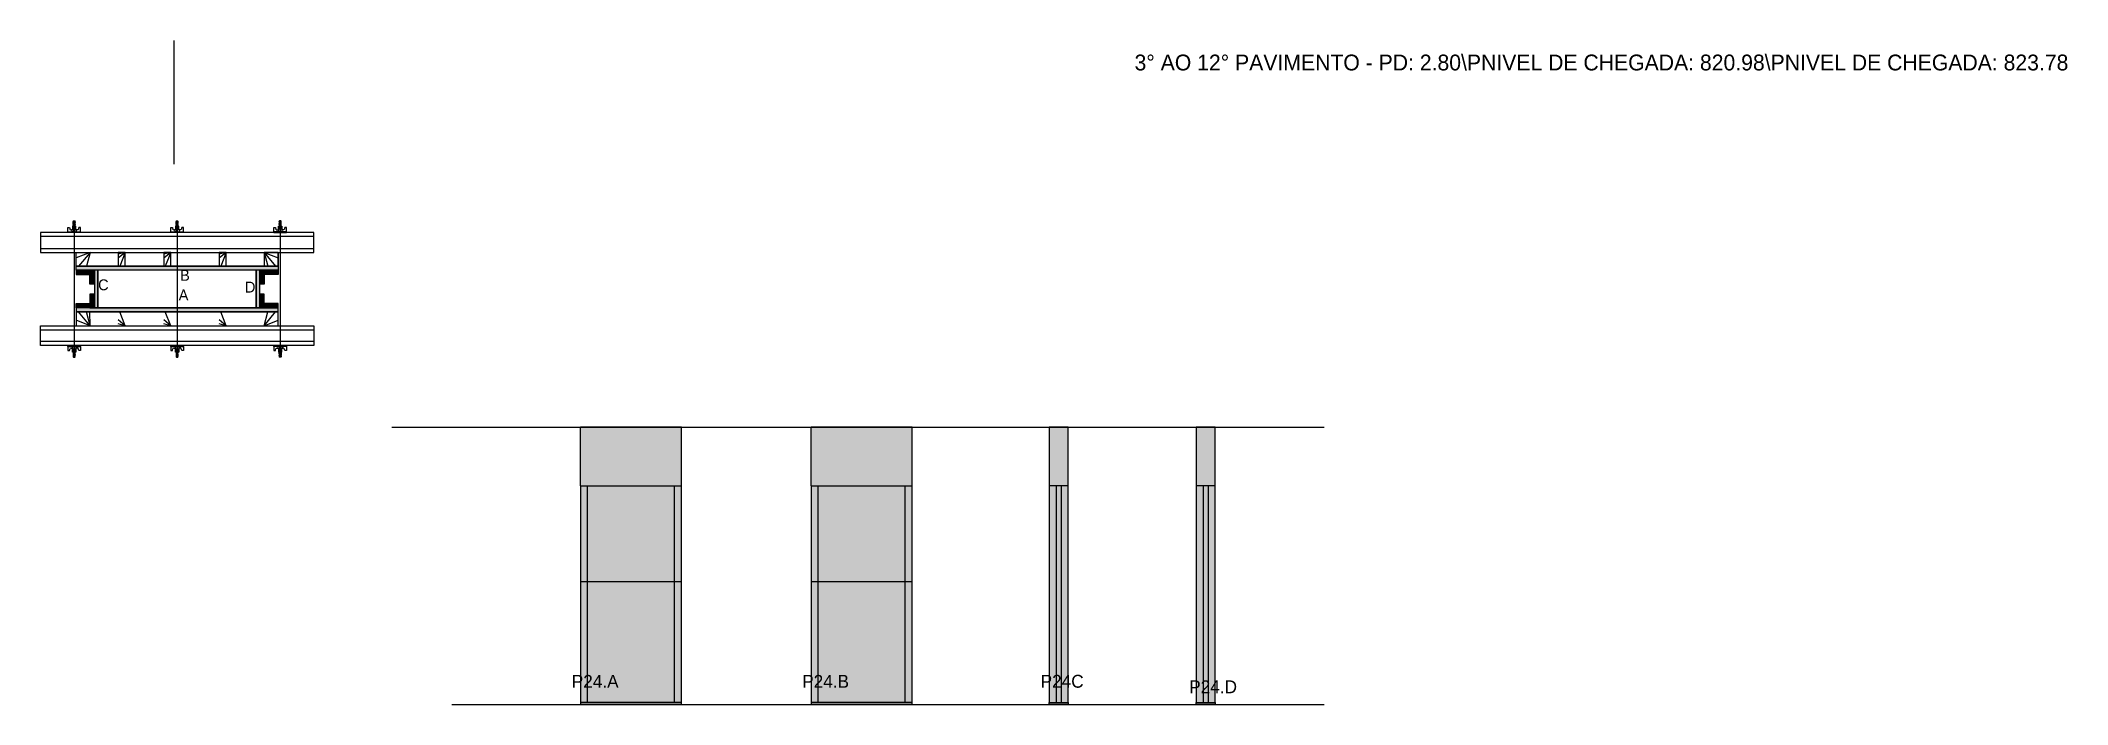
# Model space of a CAD drawing. Header units: metres. Extents: x 2650 to 4698, y 5226 to 5897.
import ezdxf

# ---------------------------------------------------------------- set-up
doc = ezdxf.new("R2010")
doc.units = ezdxf.units.M
for name, color, linetype in [('CHAPA', 7, 'Continuous'), ('COTA', 7, 'Continuous'), ('Hachura', 7, 'Continuous'), ('Madeira', 7, 'Continuous'), ('NOMENCLATURA', 7, 'Continuous'), ('Nível', 7, 'Continuous'), ('Painéis', 7, 'Continuous'), ('Perfil Metálico', 7, 'Continuous'), ('SARR_2.2x7', 7, 'Continuous'), ('SARRAFO', 7, 'Continuous'), ('Texto Seção', 7, 'Continuous'), ('TEXTO_GERAL', 7, 'Continuous')]:
    doc.layers.add(name, color=color, linetype=linetype)

msp = doc.modelspace()

# ---------------------------------------------------------------- hatches: boundary and pattern name
at = {"layer": 'COTA'}
h = msp.add_hatch(color=7, dxfattribs=at)
h.dxf.hatch_style = 1
h.paths.add_polyline_path([(3196, 5447.1), (3298, 5447.1), (3298, 5447.1), (3298, 5506.1), (3298, 5506.1), (3196, 5506.1), (3196, 5506.1), (3196, 5447.1)])
h = msp.add_hatch(color=7, dxfattribs=at)
h.dxf.hatch_style = 1
h.paths.add_polyline_path([(3428.9, 5447.1), (3530.9, 5447.1), (3530.9, 5447.1), (3530.9, 5506.1), (3530.9, 5506.1), (3428.9, 5506.1), (3428.9, 5506.1), (3428.9, 5447.1)])
h = msp.add_hatch(color=7, dxfattribs=at)
h.dxf.hatch_style = 1
h.paths.add_polyline_path([(3669.5, 5447.1), (3688.5, 5447.1), (3688.5, 5447.1), (3688.5, 5506.1), (3688.5, 5506.1), (3669.5, 5506.1), (3669.5, 5506.1), (3669.5, 5447.1)])
h = msp.add_hatch(color=7, dxfattribs=at)
h.dxf.hatch_style = 1
h.paths.add_polyline_path([(3818, 5447.1), (3837, 5447.1), (3837, 5447.1), (3837, 5506.1), (3837, 5506.1), (3818, 5506.1), (3818, 5506.1), (3818, 5447.1)])
at = {"layer": 'Hachura'}
h = msp.add_hatch(color=7, dxfattribs=at)
h.dxf.hatch_style = 1
h.paths.add_polyline_path([(2686.4, 5664.7), (2686.4, 5668.7), (2686.4, 5668.7), (2890.4, 5668.7), (2890.4, 5668.7), (2890.4, 5664.7), (2890.4, 5664.7), (2686.4, 5664.7)])
h = msp.add_hatch(color=7, dxfattribs=at)
h.dxf.hatch_style = 1
h.paths.add_polyline_path([(2686.4, 5664.7), (2686.4, 5668.7), (2686.4, 5668.7), (2890.4, 5668.7), (2890.4, 5668.7), (2890.4, 5664.7), (2890.4, 5664.7), (2686.4, 5664.7)])
h = msp.add_hatch(color=7, dxfattribs=at)
h.dxf.hatch_style = 1
h.paths.add_polyline_path([(2700.4, 5664.7), (2700.4, 5660.3), (2700.4, 5660.3), (2686.4, 5660.3), (2686.4, 5660.3), (2686.4, 5664.7), (2686.4, 5664.7), (2700.4, 5664.7)])
h = msp.add_hatch(color=7, dxfattribs=at)
h.dxf.hatch_style = 1
h.paths.add_polyline_path([(2704.8, 5664.7), (2700.4, 5664.7), (2700.4, 5664.7), (2700.4, 5650.7), (2700.4, 5650.7), (2704.8, 5650.7), (2704.8, 5650.7), (2704.8, 5664.7)])
h = msp.add_hatch(color=7, dxfattribs=at)
h.dxf.hatch_style = 1
h.paths.add_polyline_path([(2708.4, 5664.7), (2704.8, 5664.7), (2704.8, 5664.7), (2704.8, 5626.7), (2704.8, 5626.7), (2708.4, 5626.7), (2708.4, 5626.7), (2708.4, 5664.7)])
h = msp.add_hatch(color=7, dxfattribs=at)
h.dxf.hatch_style = 1
h.paths.add_polyline_path([(2708.4, 5664.7), (2704.8, 5664.7), (2704.8, 5664.7), (2704.8, 5626.7), (2704.8, 5626.7), (2708.4, 5626.7), (2708.4, 5626.7), (2708.4, 5664.7)])
h = msp.add_hatch(color=7, dxfattribs=at)
h.dxf.hatch_style = 1
h.paths.add_polyline_path([(2872, 5664.7), (2868.4, 5664.7), (2868.4, 5664.7), (2868.4, 5626.7), (2868.4, 5626.7), (2872, 5626.7), (2872, 5626.7), (2872, 5664.7)])
h = msp.add_hatch(color=7, dxfattribs=at)
h.dxf.hatch_style = 1
h.paths.add_polyline_path([(2872, 5664.7), (2868.4, 5664.7), (2868.4, 5664.7), (2868.4, 5626.7), (2868.4, 5626.7), (2872, 5626.7), (2872, 5626.7), (2872, 5664.7)])
h = msp.add_hatch(color=7, dxfattribs=at)
h.dxf.hatch_style = 1
h.paths.add_polyline_path([(2876.4, 5664.7), (2872, 5664.7), (2872, 5664.7), (2872, 5650.7), (2872, 5650.7), (2876.4, 5650.7), (2876.4, 5650.7), (2876.4, 5664.7)])
h = msp.add_hatch(color=7, dxfattribs=at)
h.dxf.hatch_style = 1
h.paths.add_polyline_path([(2876.4, 5664.7), (2876.4, 5660.3), (2876.4, 5660.3), (2890.4, 5660.3), (2890.4, 5660.3), (2890.4, 5664.7), (2890.4, 5664.7), (2876.4, 5664.7)])
h = msp.add_hatch(color=7, dxfattribs=at)
h.dxf.hatch_style = 1
h.paths.add_polyline_path([(2704.8, 5626.7), (2700.4, 5626.7), (2700.4, 5626.7), (2700.4, 5640.7), (2700.4, 5640.7), (2704.8, 5640.7), (2704.8, 5640.7), (2704.8, 5626.7)])
h = msp.add_hatch(color=7, dxfattribs=at)
h.dxf.hatch_style = 1
h.paths.add_polyline_path([(2876.4, 5626.7), (2872, 5626.7), (2872, 5626.7), (2872, 5640.7), (2872, 5640.7), (2876.4, 5640.7), (2876.4, 5640.7), (2876.4, 5626.7)])
h = msp.add_hatch(color=7, dxfattribs=at)
h.dxf.hatch_style = 1
h.paths.add_polyline_path([(2700.4, 5626.7), (2700.4, 5631.1), (2700.4, 5631.1), (2686.4, 5631.1), (2686.4, 5631.1), (2686.4, 5626.7), (2686.4, 5626.7), (2700.4, 5626.7)])
h = msp.add_hatch(color=7, dxfattribs=at)
h.dxf.hatch_style = 1
h.paths.add_polyline_path([(2686.4, 5626.7), (2686.4, 5622.7), (2686.4, 5622.7), (2890.4, 5622.7), (2890.4, 5622.7), (2890.4, 5626.7), (2890.4, 5626.7), (2686.4, 5626.7)])
h = msp.add_hatch(color=7, dxfattribs=at)
h.dxf.hatch_style = 1
h.paths.add_polyline_path([(2686.4, 5626.7), (2686.4, 5622.7), (2686.4, 5622.7), (2890.4, 5622.7), (2890.4, 5622.7), (2890.4, 5626.7), (2890.4, 5626.7), (2686.4, 5626.7)])
h = msp.add_hatch(color=7, dxfattribs=at)
h.dxf.hatch_style = 1
h.paths.add_polyline_path([(2876.4, 5626.7), (2876.4, 5631.1), (2876.4, 5631.1), (2890.4, 5631.1), (2890.4, 5631.1), (2890.4, 5626.7), (2890.4, 5626.7), (2876.4, 5626.7)])
h = msp.add_hatch(color=7, dxfattribs=at)
h.dxf.hatch_style = 1
h.paths.add_polyline_path([(3298, 5447.1), (3196, 5447.1), (3196, 5447.1), (3196, 5226.1), (3196, 5226.1), (3298, 5226.1), (3298, 5226.1), (3298, 5447.1)])
h = msp.add_hatch(color=7, dxfattribs=at)
h.dxf.hatch_style = 1
h.paths.add_polyline_path([(3530.9, 5447.1), (3428.9, 5447.1), (3428.9, 5447.1), (3428.9, 5226.1), (3428.9, 5226.1), (3530.9, 5226.1), (3530.9, 5226.1), (3530.9, 5447.1)])
h = msp.add_hatch(color=7, dxfattribs=at)
h.dxf.hatch_style = 1
h.paths.add_polyline_path([(3688.5, 5447.1), (3669.5, 5447.1), (3669.5, 5447.1), (3669.5, 5226.1), (3669.5, 5226.1), (3688.5, 5226.1), (3688.5, 5226.1), (3688.5, 5447.1)])
h = msp.add_hatch(color=7, dxfattribs=at)
h.dxf.hatch_style = 1
h.paths.add_polyline_path([(3837, 5447.1), (3818, 5447.1), (3818, 5447.1), (3818, 5226.1), (3818, 5226.1), (3837, 5226.1), (3837, 5226.1), (3837, 5447.1)])

# ---------------------------------------------------------------- linework, layer by layer
at = {"layer": 'CHAPA', "color": 7, "lineweight": 25}
for points in [[(2686.4, 5664.7), (2686.4, 5668.7), (2890.4, 5668.7), (2890.4, 5664.7)], [(2686.4, 5664.7), (2686.4, 5668.7), (2890.4, 5668.7), (2890.4, 5664.7)], [(2708.4, 5664.7), (2704.8, 5664.7), (2704.8, 5626.7), (2708.4, 5626.7)], [(2708.4, 5664.7), (2704.8, 5664.7), (2704.8, 5626.7), (2708.4, 5626.7)], [(2872, 5664.7), (2868.4, 5664.7), (2868.4, 5626.7), (2872, 5626.7)], [(2872, 5664.7), (2868.4, 5664.7), (2868.4, 5626.7), (2872, 5626.7)], [(2686.4, 5626.7), (2686.4, 5622.7), (2890.4, 5622.7), (2890.4, 5626.7)], [(2686.4, 5626.7), (2686.4, 5622.7), (2890.4, 5622.7), (2890.4, 5626.7)]]:
    msp.add_lwpolyline(points, close=True, dxfattribs=at)
at = {"layer": 'COTA', "color": 7, "lineweight": 25}
for p, q in [((3298, 5506.1), (3196, 5506.1)), ((3196, 5447.1), (3196, 5506.1)), ((3298, 5447.1), (3298, 5506.1)), ((3530.9, 5506.1), (3428.9, 5506.1)), ((3428.9, 5447.1), (3428.9, 5506.1)), ((3530.9, 5447.1), (3530.9, 5506.1))]:
    msp.add_line(p, q, dxfattribs=at)
for points in [[(3688.5, 5447.1), (3688.5, 5506.1), (3669.5, 5506.1), (3669.5, 5447.1)], [(3837, 5447.1), (3837, 5506.1), (3818, 5506.1), (3818, 5447.1)]]:
    msp.add_lwpolyline(points, dxfattribs=at)
at = {"layer": 'Defpoints', "color": 7, "lineweight": 25}
msp.add_line((2785.4, 5771.8), (2785.4, 5896.8), dxfattribs=at)
at = {"layer": 'Hachura', "color": 7, "lineweight": 25}
for p, q in [((2683.3, 5713.8), (2685.5, 5712.7)), ((2685.4, 5712.5), (2683.3, 5713.6)), ((2683.4, 5714.2), (2683.7, 5714.5)), ((2683.4, 5713.9), (2683.4, 5714.2)), ((2683.4, 5714.2), (2683.4, 5714.2)), ((2685.3, 5714.2), (2683.4, 5714.2)), ((2683.4, 5713.9), (2685.3, 5712.9)), ((2683.4, 5713.9), (2685.3, 5712.9)), ((2683.4, 5712.7), (2683.4, 5713.4)), ((2685.3, 5712.4), (2683.4, 5713.4)), ((2683.7, 5714.5), (2685, 5714.5)), ((2685.3, 5713.6), (2684, 5714.2)), ((2685.4, 5713.7), (2684.3, 5714.2)), ((2684.4, 5713.5), (2684.4, 5581.7)), ((2684.8, 5714.2), (2685.5, 5713.9)), ((2685.3, 5714.2), (2685, 5714.5)), ((2685.1, 5714.2), (2685.3, 5714.1)), ((2685.3, 5714.1), (2685.3, 5714.2)), ((2685.3, 5713.6), (2685.3, 5712.9)), ((2787.3, 5713.8), (2789.5, 5712.7)), ((2789.4, 5712.5), (2787.3, 5713.6)), ((2787.4, 5714.2), (2787.7, 5714.5)), ((2787.4, 5713.9), (2787.4, 5714.2)), ((2787.4, 5714.2), (2787.4, 5714.2)), ((2789.3, 5714.2), (2787.4, 5714.2)), ((2787.4, 5713.9), (2789.3, 5712.9)), ((2787.4, 5713.9), (2789.3, 5712.9)), ((2787.4, 5712.7), (2787.4, 5713.4)), ((2789.3, 5712.4), (2787.4, 5713.4)), ((2787.7, 5714.5), (2789, 5714.5)), ((2789.3, 5713.6), (2788, 5714.2)), ((2789.4, 5713.7), (2788.3, 5714.2)), ((2788.4, 5713.5), (2788.4, 5581.7)), ((2788.8, 5714.2), (2789.5, 5713.9)), ((2789.3, 5714.2), (2789, 5714.5)), ((2789.1, 5714.2), (2789.3, 5714.1)), ((2789.3, 5714.1), (2789.3, 5714.2)), ((2789.3, 5713.6), (2789.3, 5712.9)), ((2892, 5714.2), (2891.4, 5713.9)), ((2891.4, 5713.7), (2892.6, 5714.2)), ((2893.5, 5713.8), (2891.4, 5712.7)), ((2891.4, 5712.5), (2893.6, 5713.6)), ((2891.5, 5714.2), (2891.9, 5714.5)), ((2891.8, 5714.2), (2891.5, 5714.1)), ((2891.5, 5714.1), (2891.5, 5714.2)), ((2891.5, 5713.6), (2892.8, 5714.2)), ((2891.5, 5714.2), (2893.5, 5714.2)), ((2893.5, 5713.9), (2891.5, 5712.9)), ((2893.5, 5713.9), (2891.5, 5712.9)), ((2891.5, 5713.6), (2891.5, 5712.9)), ((2891.5, 5712.4), (2893.5, 5713.4)), ((2893.1, 5714.5), (2891.9, 5714.5)), ((2892.4, 5713.5), (2892.4, 5581.7)), ((2893.5, 5714.2), (2893.1, 5714.5)), ((2893.5, 5713.9), (2893.5, 5714.2)), ((2893.5, 5714.2), (2893.5, 5714.2)), ((2893.5, 5712.7), (2893.5, 5713.4)), ((2678, 5702.7), (2678, 5707.9)), ((2678, 5707.9), (2679.7, 5707.9)), ((2678, 5703.6), (2690.9, 5703.6)), ((2678, 5703.6), (2683.1, 5703.6)), ((2690.9, 5702.7), (2678, 5702.7)), ((2678.1, 5703.7), (2678.1, 5702.7)), ((2678.3, 5703.7), (2678.3, 5702.7)), ((2678.7, 5703.7), (2678.7, 5702.7)), ((2679.1, 5703.7), (2679.1, 5702.7)), ((2679.7, 5707.9), (2680.2, 5705.7)), ((2680, 5703.7), (2680, 5702.7)), ((2680.6, 5705.4), (2682.5, 5705.4)), ((2681.4, 5703.7), (2681.4, 5702.7)), ((2689.9, 5702.7), (2682.1, 5702.7)), ((2682.5, 5706.2), (2686.4, 5706.2)), ((2682.5, 5703.6), (2682.5, 5706.2)), ((2684.4, 5703.6), (2682.5, 5703.6)), ((2686.1, 5709.4), (2682.8, 5709.4)), ((2686.1, 5709.4), (2682.8, 5709.4)), ((2682.8, 5709.4), (2682.8, 5706.2)), ((2683.1, 5703.6), (2683.8, 5703.6)), ((2683.3, 5712.6), (2685.5, 5711.6)), ((2685.4, 5711.3), (2683.3, 5712.4)), ((2683.3, 5711.5), (2685.5, 5710.4)), ((2685.4, 5710.2), (2683.3, 5711.2)), ((2684.6, 5709.4), (2683.3, 5710.1)), ((2683.4, 5712.7), (2685.3, 5711.8)), ((2683.4, 5711.6), (2683.4, 5712.2)), ((2685.3, 5711.3), (2683.4, 5712.2)), ((2683.4, 5712), (2683.4, 5712.2)), ((2683.4, 5711.6), (2685.3, 5710.6)), ((2683.4, 5710.4), (2683.4, 5711.1)), ((2685.3, 5710.1), (2683.4, 5711.1)), ((2683.4, 5710.4), (2685.3, 5709.4)), ((2684.3, 5709.4), (2683.4, 5709.9)), ((2683.4, 5709.4), (2683.4, 5709.9)), ((2683.5, 5703.3), (2683.5, 5703.5)), ((2683.5, 5702.9), (2683.5, 5703.3)), ((2683.8, 5709.4), (2683.8, 5706.2)), ((2684.1, 5703.6), (2684.1, 5705.6)), ((2684.4, 5703.6), (2684.4, 5702.7)), ((2684.6, 5705.6), (2684.6, 5703.6)), ((2685.3, 5711.8), (2685.3, 5712.4)), ((2685.3, 5711), (2685.3, 5711.3)), ((2685.3, 5711), (2685.3, 5710.6)), ((2685.3, 5710.1), (2685.3, 5709.4)), ((2685.3, 5709.4), (2685.3, 5706.2)), ((2685.4, 5703.5), (2685.4, 5703.1)), ((2686.1, 5706.2), (2686.1, 5709.4)), ((2686.4, 5706.2), (2686.1, 5706.2)), ((2686.4, 5706.2), (2686.1, 5706.2)), ((2686.4, 5706.2), (2686.4, 5703.6)), ((2688.3, 5705.4), (2686.4, 5705.4)), ((2687.5, 5703.7), (2687.5, 5702.7)), ((2689.2, 5707.9), (2688.6, 5705.7)), ((2688.9, 5703.7), (2688.9, 5702.7)), ((2690.9, 5707.9), (2689.2, 5707.9)), ((2689.7, 5703.7), (2689.7, 5702.7)), ((2690.2, 5703.7), (2690.2, 5702.7)), ((2690.5, 5703.7), (2690.5, 5702.7)), ((2690.7, 5703.7), (2690.7, 5702.7)), ((2690.9, 5703.6), (2690.9, 5707.9)), ((2690.9, 5703.6), (2690.9, 5702.7)), ((2782, 5702.7), (2782, 5707.9)), ((2782, 5707.9), (2783.7, 5707.9)), ((2782, 5703.6), (2794.9, 5703.6)), ((2782, 5703.6), (2787.1, 5703.6)), ((2794.9, 5702.7), (2782, 5702.7)), ((2782.1, 5703.7), (2782.1, 5702.7)), ((2782.3, 5703.7), (2782.3, 5702.7)), ((2782.7, 5703.7), (2782.7, 5702.7)), ((2783.1, 5703.7), (2783.1, 5702.7)), ((2783.7, 5707.9), (2784.2, 5705.7)), ((2784, 5703.7), (2784, 5702.7)), ((2784.6, 5705.4), (2786.5, 5705.4)), ((2785.4, 5703.7), (2785.4, 5702.7)), ((2793.9, 5702.7), (2786.1, 5702.7)), ((2786.5, 5706.2), (2790.4, 5706.2)), ((2786.5, 5703.6), (2786.5, 5706.2)), ((2788.4, 5703.6), (2786.5, 5703.6)), ((2790.1, 5709.4), (2786.8, 5709.4)), ((2790.1, 5709.4), (2786.8, 5709.4)), ((2786.8, 5709.4), (2786.8, 5706.2)), ((2787.1, 5703.6), (2787.8, 5703.6)), ((2787.3, 5712.6), (2789.5, 5711.6)), ((2789.4, 5711.3), (2787.3, 5712.4)), ((2787.3, 5711.5), (2789.5, 5710.4)), ((2789.4, 5710.2), (2787.3, 5711.2)), ((2788.6, 5709.4), (2787.3, 5710.1)), ((2787.4, 5712.7), (2789.3, 5711.8)), ((2787.4, 5711.6), (2787.4, 5712.2)), ((2789.3, 5711.3), (2787.4, 5712.2)), ((2787.4, 5712), (2787.4, 5712.2)), ((2787.4, 5711.6), (2789.3, 5710.6)), ((2787.4, 5710.4), (2787.4, 5711.1)), ((2789.3, 5710.1), (2787.4, 5711.1)), ((2787.4, 5710.4), (2789.3, 5709.4)), ((2788.3, 5709.4), (2787.4, 5709.9)), ((2787.4, 5709.4), (2787.4, 5709.9)), ((2787.5, 5703.3), (2787.5, 5703.5)), ((2787.5, 5702.9), (2787.5, 5703.3)), ((2787.8, 5709.4), (2787.8, 5706.2)), ((2788.1, 5703.6), (2788.1, 5705.6)), ((2788.4, 5703.6), (2788.4, 5702.7)), ((2788.6, 5705.6), (2788.6, 5703.6)), ((2789.3, 5711.8), (2789.3, 5712.4)), ((2789.3, 5711), (2789.3, 5711.3)), ((2789.3, 5711), (2789.3, 5710.6)), ((2789.3, 5710.1), (2789.3, 5709.4)), ((2789.3, 5709.4), (2789.3, 5706.2)), ((2789.4, 5703.5), (2789.4, 5703.1)), ((2790.1, 5706.2), (2790.1, 5709.4)), ((2790.4, 5706.2), (2790.1, 5706.2)), ((2790.4, 5706.2), (2790.1, 5706.2)), ((2790.4, 5706.2), (2790.4, 5703.6)), ((2792.3, 5705.4), (2790.4, 5705.4)), ((2791.5, 5703.7), (2791.5, 5702.7)), ((2793.2, 5707.9), (2792.6, 5705.7)), ((2792.9, 5703.7), (2792.9, 5702.7)), ((2794.9, 5707.9), (2793.2, 5707.9)), ((2793.7, 5703.7), (2793.7, 5702.7)), ((2794.2, 5703.7), (2794.2, 5702.7)), ((2794.5, 5703.7), (2794.5, 5702.7)), ((2794.7, 5703.7), (2794.7, 5702.7)), ((2794.9, 5703.6), (2794.9, 5707.9)), ((2794.9, 5703.6), (2794.9, 5702.7)), ((2886, 5703.6), (2886, 5707.9)), ((2886, 5707.9), (2887.7, 5707.9)), ((2898.9, 5703.6), (2886, 5703.6)), ((2886, 5703.6), (2886, 5702.7)), ((2886, 5702.7), (2898.9, 5702.7)), ((2886.1, 5703.7), (2886.1, 5702.7)), ((2886.3, 5703.7), (2886.3, 5702.7)), ((2886.7, 5703.7), (2886.7, 5702.7)), ((2886.9, 5702.7), (2894.8, 5702.7)), ((2887.1, 5703.7), (2887.1, 5702.7)), ((2887.7, 5707.9), (2888.2, 5705.7)), ((2888, 5703.7), (2888, 5702.7)), ((2888.6, 5705.4), (2890.5, 5705.4)), ((2889.4, 5703.7), (2889.4, 5702.7)), ((2894.4, 5706.2), (2890.5, 5706.2)), ((2890.5, 5706.2), (2890.5, 5703.6)), ((2890.5, 5706.2), (2890.8, 5706.2)), ((2890.5, 5706.2), (2890.8, 5706.2)), ((2890.8, 5709.4), (2894.1, 5709.4)), ((2890.8, 5709.4), (2894.1, 5709.4)), ((2890.8, 5706.2), (2890.8, 5709.4)), ((2893.5, 5712.6), (2891.4, 5711.6)), ((2891.4, 5711.3), (2893.6, 5712.4)), ((2893.5, 5711.5), (2891.4, 5710.4)), ((2891.4, 5710.2), (2893.6, 5711.2)), ((2893.5, 5712.7), (2891.5, 5711.8)), ((2891.5, 5711.8), (2891.5, 5712.4)), ((2891.5, 5711.3), (2893.5, 5712.2)), ((2893.5, 5711.6), (2891.5, 5710.6)), ((2891.5, 5711), (2891.5, 5711.3)), ((2891.5, 5710.1), (2893.5, 5711.1)), ((2891.5, 5711), (2891.5, 5710.6)), ((2893.5, 5710.4), (2891.5, 5709.4)), ((2891.5, 5710.1), (2891.5, 5709.4)), ((2891.5, 5709.4), (2891.5, 5706.2)), ((2891.5, 5703.5), (2891.5, 5703.1)), ((2892.2, 5705.6), (2892.2, 5703.6)), ((2892.3, 5709.4), (2893.6, 5710.1)), ((2892.4, 5703.6), (2894.4, 5703.6)), ((2892.4, 5703.6), (2892.4, 5702.7)), ((2892.6, 5709.4), (2893.5, 5709.9)), ((2892.7, 5703.6), (2892.7, 5705.6)), ((2893.1, 5709.4), (2893.1, 5706.2)), ((2893.7, 5703.6), (2893.1, 5703.6)), ((2893.4, 5703.3), (2893.4, 5703.5)), ((2893.4, 5702.9), (2893.4, 5703.3)), ((2893.5, 5711.6), (2893.5, 5712.2)), ((2893.5, 5712), (2893.5, 5712.2)), ((2893.5, 5710.4), (2893.5, 5711.1)), ((2893.5, 5709.4), (2893.5, 5709.9)), ((2898.9, 5703.6), (2893.7, 5703.6)), ((2894.1, 5709.4), (2894.1, 5706.2)), ((2894.4, 5703.6), (2894.4, 5706.2)), ((2896.3, 5705.4), (2894.4, 5705.4)), ((2895.5, 5703.7), (2895.5, 5702.7)), ((2897.2, 5707.9), (2896.6, 5705.7)), ((2896.9, 5703.7), (2896.9, 5702.7)), ((2898.9, 5707.9), (2897.2, 5707.9)), ((2897.7, 5703.7), (2897.7, 5702.7)), ((2898.2, 5703.7), (2898.2, 5702.7)), ((2898.5, 5703.7), (2898.5, 5702.7)), ((2898.7, 5703.7), (2898.7, 5702.7)), ((2898.9, 5702.7), (2898.9, 5707.9)), ((2690.9, 5588.7), (2678, 5588.7)), ((2678, 5588.7), (2678, 5583.6)), ((2678, 5587.8), (2690.9, 5587.8)), ((2678, 5587.8), (2683.1, 5587.8)), ((2678, 5583.6), (2679.7, 5583.6)), ((2678.1, 5587.8), (2678.1, 5588.7)), ((2678.3, 5587.8), (2678.3, 5588.7)), ((2678.7, 5587.8), (2678.7, 5588.7)), ((2679.1, 5587.8), (2679.1, 5588.7)), ((2679.7, 5583.6), (2680.2, 5585.8)), ((2680, 5587.8), (2680, 5588.7)), ((2680.6, 5586), (2682.5, 5586)), ((2681.4, 5587.8), (2681.4, 5588.7)), ((2689.9, 5588.7), (2682.1, 5588.7)), ((2684.4, 5587.8), (2682.5, 5587.8)), ((2682.5, 5587.8), (2682.5, 5585.3)), ((2682.5, 5585.3), (2686.4, 5585.3)), ((2682.8, 5582), (2682.8, 5585.3)), ((2686.1, 5582.1), (2682.8, 5582.1)), ((2686.1, 5582), (2682.8, 5582)), ((2683.1, 5587.8), (2683.8, 5587.8)), ((2684.6, 5582), (2683.3, 5581.4)), ((2685.4, 5581.3), (2683.3, 5580.2)), ((2683.3, 5580), (2685.5, 5581.1)), ((2685.4, 5580.1), (2683.3, 5579.1)), ((2683.3, 5578.8), (2685.5, 5579.9)), ((2685.4, 5579), (2683.3, 5577.9)), ((2683.3, 5577.7), (2685.5, 5578.8)), ((2683.4, 5581.1), (2685.3, 5582)), ((2684.3, 5582), (2683.4, 5581.6)), ((2683.4, 5582), (2683.4, 5581.6)), ((2685.3, 5581.4), (2683.4, 5580.4)), ((2683.4, 5581.1), (2683.4, 5580.4)), ((2683.4, 5579.9), (2685.3, 5580.9)), ((2685.3, 5580.2), (2683.4, 5579.3)), ((2683.4, 5579.9), (2683.4, 5579.3)), ((2683.4, 5578.7), (2685.3, 5579.7)), ((2683.4, 5579.5), (2683.4, 5579.3)), ((2685.3, 5579.1), (2683.4, 5578.1)), ((2683.4, 5578.7), (2683.4, 5578.1)), ((2683.4, 5577.6), (2685.3, 5578.5)), ((2683.4, 5577.6), (2685.3, 5578.5)), ((2683.4, 5577.6), (2683.4, 5577.3)), ((2683.4, 5577.3), (2683.4, 5577.3)), ((2683.4, 5577.3), (2683.7, 5576.9)), ((2685.3, 5577.3), (2683.4, 5577.3)), ((2683.5, 5588.6), (2683.5, 5588.2)), ((2683.5, 5588.2), (2683.5, 5587.9)), ((2683.7, 5576.9), (2685, 5576.9)), ((2683.8, 5582), (2683.8, 5585.3)), ((2685.3, 5577.9), (2684, 5577.3)), ((2684.1, 5587.8), (2684.1, 5585.8)), ((2685.4, 5577.8), (2684.3, 5577.3)), ((2684.4, 5587.8), (2684.4, 5588.7)), ((2684.6, 5585.8), (2684.6, 5587.8)), ((2684.8, 5577.3), (2685.5, 5577.6)), ((2685.3, 5577.3), (2685, 5576.9)), ((2685.1, 5577.3), (2685.3, 5577.4)), ((2685.3, 5582), (2685.3, 5585.3)), ((2685.3, 5581.4), (2685.3, 5582)), ((2685.3, 5580.4), (2685.3, 5580.9)), ((2685.3, 5580.4), (2685.3, 5580.2)), ((2685.3, 5579.7), (2685.3, 5579.1)), ((2685.3, 5577.9), (2685.3, 5578.5)), ((2685.3, 5577.4), (2685.3, 5577.3)), ((2685.4, 5588), (2685.4, 5588.4)), ((2686.1, 5585.3), (2686.1, 5582)), ((2686.4, 5585.3), (2686.1, 5585.3)), ((2686.4, 5585.3), (2686.1, 5585.3)), ((2686.4, 5585.3), (2686.4, 5587.8)), ((2688.3, 5586), (2686.4, 5586)), ((2687.5, 5587.8), (2687.5, 5588.7)), ((2689.2, 5583.6), (2688.6, 5585.8)), ((2688.9, 5587.8), (2688.9, 5588.7)), ((2690.9, 5583.6), (2689.2, 5583.6)), ((2689.7, 5587.8), (2689.7, 5588.7)), ((2690.2, 5587.8), (2690.2, 5588.7)), ((2690.5, 5587.8), (2690.5, 5588.7)), ((2690.7, 5587.8), (2690.7, 5588.7)), ((2690.9, 5587.8), (2690.9, 5588.7)), ((2690.9, 5587.8), (2690.9, 5583.6)), ((2794.9, 5588.7), (2782, 5588.7)), ((2782, 5588.7), (2782, 5583.6)), ((2782, 5587.8), (2794.9, 5587.8)), ((2782, 5587.8), (2787.1, 5587.8)), ((2782, 5583.6), (2783.7, 5583.6)), ((2782.1, 5587.8), (2782.1, 5588.7)), ((2782.3, 5587.8), (2782.3, 5588.7)), ((2782.7, 5587.8), (2782.7, 5588.7)), ((2783.1, 5587.8), (2783.1, 5588.7)), ((2783.7, 5583.6), (2784.2, 5585.8)), ((2784, 5587.8), (2784, 5588.7)), ((2784.6, 5586), (2786.5, 5586)), ((2785.4, 5587.8), (2785.4, 5588.7)), ((2793.9, 5588.7), (2786.1, 5588.7)), ((2788.4, 5587.8), (2786.5, 5587.8)), ((2786.5, 5587.8), (2786.5, 5585.3)), ((2786.5, 5585.3), (2790.4, 5585.3)), ((2786.8, 5582), (2786.8, 5585.3)), ((2790.1, 5582.1), (2786.8, 5582.1)), ((2790.1, 5582), (2786.8, 5582)), ((2787.1, 5587.8), (2787.8, 5587.8)), ((2788.6, 5582), (2787.3, 5581.4)), ((2789.4, 5581.3), (2787.3, 5580.2)), ((2787.3, 5580), (2789.5, 5581.1)), ((2789.4, 5580.1), (2787.3, 5579.1)), ((2787.3, 5578.8), (2789.5, 5579.9)), ((2789.4, 5579), (2787.3, 5577.9)), ((2787.3, 5577.7), (2789.5, 5578.8)), ((2787.4, 5581.1), (2789.3, 5582)), ((2788.3, 5582), (2787.4, 5581.6)), ((2787.4, 5582), (2787.4, 5581.6)), ((2789.3, 5581.4), (2787.4, 5580.4)), ((2787.4, 5581.1), (2787.4, 5580.4)), ((2787.4, 5579.9), (2789.3, 5580.9)), ((2789.3, 5580.2), (2787.4, 5579.3)), ((2787.4, 5579.9), (2787.4, 5579.3)), ((2787.4, 5578.7), (2789.3, 5579.7)), ((2787.4, 5579.5), (2787.4, 5579.3)), ((2789.3, 5579.1), (2787.4, 5578.1)), ((2787.4, 5578.7), (2787.4, 5578.1)), ((2787.4, 5577.6), (2789.3, 5578.5)), ((2787.4, 5577.6), (2789.3, 5578.5)), ((2787.4, 5577.6), (2787.4, 5577.3)), ((2787.4, 5577.3), (2787.4, 5577.3)), ((2787.4, 5577.3), (2787.7, 5576.9)), ((2789.3, 5577.3), (2787.4, 5577.3)), ((2787.5, 5588.6), (2787.5, 5588.2)), ((2787.5, 5588.2), (2787.5, 5587.9)), ((2787.7, 5576.9), (2789, 5576.9)), ((2787.8, 5582), (2787.8, 5585.3)), ((2789.3, 5577.9), (2788, 5577.3)), ((2788.1, 5587.8), (2788.1, 5585.8)), ((2789.4, 5577.8), (2788.3, 5577.3)), ((2788.4, 5587.8), (2788.4, 5588.7)), ((2788.6, 5585.8), (2788.6, 5587.8)), ((2788.8, 5577.3), (2789.5, 5577.6)), ((2789.3, 5577.3), (2789, 5576.9)), ((2789.1, 5577.3), (2789.3, 5577.4)), ((2789.3, 5582), (2789.3, 5585.3)), ((2789.3, 5581.4), (2789.3, 5582)), ((2789.3, 5580.4), (2789.3, 5580.9)), ((2789.3, 5580.4), (2789.3, 5580.2)), ((2789.3, 5579.7), (2789.3, 5579.1)), ((2789.3, 5577.9), (2789.3, 5578.5)), ((2789.3, 5577.4), (2789.3, 5577.3)), ((2789.4, 5588), (2789.4, 5588.4)), ((2790.1, 5585.3), (2790.1, 5582)), ((2790.4, 5585.3), (2790.1, 5585.3)), ((2790.4, 5585.3), (2790.1, 5585.3)), ((2790.4, 5585.3), (2790.4, 5587.8)), ((2792.3, 5586), (2790.4, 5586)), ((2791.5, 5587.8), (2791.5, 5588.7)), ((2793.2, 5583.6), (2792.6, 5585.8)), ((2792.9, 5587.8), (2792.9, 5588.7)), ((2794.9, 5583.6), (2793.2, 5583.6)), ((2793.7, 5587.8), (2793.7, 5588.7)), ((2794.2, 5587.8), (2794.2, 5588.7)), ((2794.5, 5587.8), (2794.5, 5588.7)), ((2794.7, 5587.8), (2794.7, 5588.7)), ((2794.9, 5587.8), (2794.9, 5588.7)), ((2794.9, 5587.8), (2794.9, 5583.6)), ((2886, 5588.7), (2898.9, 5588.7)), ((2886, 5587.8), (2886, 5588.7)), ((2898.9, 5587.8), (2886, 5587.8)), ((2886, 5587.8), (2886, 5583.6)), ((2886, 5583.6), (2887.7, 5583.6)), ((2886.1, 5587.8), (2886.1, 5588.7)), ((2886.3, 5587.8), (2886.3, 5588.7)), ((2886.7, 5587.8), (2886.7, 5588.7)), ((2886.9, 5588.7), (2894.8, 5588.7)), ((2887.1, 5587.8), (2887.1, 5588.7)), ((2887.7, 5583.6), (2888.2, 5585.8)), ((2888, 5587.8), (2888, 5588.7)), ((2888.6, 5586), (2890.5, 5586)), ((2889.4, 5587.8), (2889.4, 5588.7)), ((2890.5, 5585.3), (2890.5, 5587.8)), ((2894.4, 5585.3), (2890.5, 5585.3)), ((2890.5, 5585.3), (2890.8, 5585.3)), ((2890.5, 5585.3), (2890.8, 5585.3)), ((2890.8, 5585.3), (2890.8, 5582)), ((2890.8, 5582.1), (2894.1, 5582.1)), ((2890.8, 5582), (2894.1, 5582)), ((2891.4, 5581.3), (2893.6, 5580.2)), ((2893.5, 5580), (2891.4, 5581.1)), ((2891.4, 5580.1), (2893.6, 5579.1)), ((2893.5, 5578.8), (2891.4, 5579.9)), ((2891.4, 5579), (2893.6, 5577.9)), ((2893.5, 5577.7), (2891.4, 5578.8)), ((2891.4, 5577.8), (2892.6, 5577.3)), ((2892, 5577.3), (2891.4, 5577.6)), ((2891.5, 5588), (2891.5, 5588.4)), ((2891.5, 5582), (2891.5, 5585.3)), ((2891.5, 5581.4), (2891.5, 5582)), ((2893.5, 5581.1), (2891.5, 5582)), ((2891.5, 5581.4), (2893.5, 5580.4)), ((2891.5, 5580.4), (2891.5, 5580.9)), ((2893.5, 5579.9), (2891.5, 5580.9)), ((2891.5, 5580.4), (2891.5, 5580.2)), ((2891.5, 5580.2), (2893.5, 5579.3)), ((2891.5, 5579.7), (2891.5, 5579.1)), ((2893.5, 5578.7), (2891.5, 5579.7)), ((2891.5, 5579.1), (2893.5, 5578.1)), ((2893.5, 5577.6), (2891.5, 5578.5)), ((2891.5, 5577.9), (2891.5, 5578.5)), ((2893.5, 5577.6), (2891.5, 5578.5)), ((2891.5, 5577.9), (2892.8, 5577.3)), ((2891.8, 5577.3), (2891.5, 5577.4)), ((2891.5, 5577.4), (2891.5, 5577.3)), ((2891.5, 5577.3), (2891.9, 5576.9)), ((2891.5, 5577.3), (2893.5, 5577.3)), ((2893.1, 5576.9), (2891.9, 5576.9)), ((2892.2, 5585.8), (2892.2, 5587.8)), ((2892.3, 5582), (2893.6, 5581.4)), ((2892.4, 5587.8), (2892.4, 5588.7)), ((2892.4, 5587.8), (2894.4, 5587.8)), ((2892.6, 5582), (2893.5, 5581.6)), ((2892.7, 5587.8), (2892.7, 5585.8)), ((2893.7, 5587.8), (2893.1, 5587.8)), ((2893.1, 5582), (2893.1, 5585.3)), ((2893.5, 5577.3), (2893.1, 5576.9)), ((2893.4, 5588.6), (2893.4, 5588.2)), ((2893.4, 5588.2), (2893.4, 5587.9)), ((2893.5, 5582), (2893.5, 5581.6)), ((2893.5, 5581.1), (2893.5, 5580.4)), ((2893.5, 5579.9), (2893.5, 5579.3)), ((2893.5, 5579.5), (2893.5, 5579.3)), ((2893.5, 5578.7), (2893.5, 5578.1)), ((2893.5, 5577.6), (2893.5, 5577.3)), ((2893.5, 5577.3), (2893.5, 5577.3)), ((2898.9, 5587.8), (2893.7, 5587.8)), ((2894.1, 5582), (2894.1, 5585.3)), ((2894.4, 5587.8), (2894.4, 5585.3)), ((2896.3, 5586), (2894.4, 5586)), ((2895.5, 5587.8), (2895.5, 5588.7)), ((2897.2, 5583.6), (2896.6, 5585.8)), ((2896.9, 5587.8), (2896.9, 5588.7)), ((2898.9, 5583.6), (2897.2, 5583.6)), ((2897.7, 5587.8), (2897.7, 5588.7)), ((2898.2, 5587.8), (2898.2, 5588.7)), ((2898.5, 5587.8), (2898.5, 5588.7)), ((2898.7, 5587.8), (2898.7, 5588.7)), ((2898.9, 5588.7), (2898.9, 5583.6))]:
    msp.add_line(p, q, dxfattribs=at)
at = {"layer": 'Madeira', "color": 7, "lineweight": 25}
for p, q in [((2700.5, 5682.7), (2686.4, 5677.3)), ((2700.5, 5682.7), (2688.9, 5668.7)), ((2700.5, 5682.7), (2697, 5668.7)), ((2735.9, 5682.7), (2728.9, 5677)), ((2735.9, 5682.7), (2728.9, 5681)), ((2735.9, 5682.7), (2730.5, 5668.8)), ((2781.9, 5682.7), (2774.9, 5677)), ((2781.9, 5682.7), (2774.9, 5681)), ((2781.9, 5682.7), (2776.5, 5668.8)), ((2837.9, 5682.7), (2830.9, 5677)), ((2837.9, 5682.7), (2830.9, 5681)), ((2837.9, 5682.7), (2832.5, 5668.8)), ((2876.4, 5682.8), (2887.9, 5668.7)), ((2876.4, 5682.8), (2879.9, 5668.8)), ((2876.4, 5682.8), (2890.4, 5677.3)), ((2700.5, 5608.7), (2686.4, 5614.2)), ((2700.5, 5608.7), (2688.9, 5622.7)), ((2700.5, 5608.7), (2697, 5622.7)), ((2735.9, 5608.7), (2728.9, 5614.5)), ((2735.9, 5608.7), (2730.5, 5622.7)), ((2781.9, 5608.7), (2774.9, 5614.5)), ((2781.9, 5608.7), (2776.5, 5622.7)), ((2837.9, 5608.7), (2830.9, 5614.5)), ((2837.9, 5608.7), (2832.5, 5622.7)), ((2876.4, 5608.7), (2887.9, 5622.7)), ((2876.4, 5608.7), (2879.9, 5622.7)), ((2876.4, 5608.7), (2890.4, 5614.2)), ((2735.9, 5608.7), (2728.9, 5610.5)), ((2781.9, 5608.7), (2774.9, 5610.5)), ((2837.9, 5608.7), (2830.9, 5610.5))]:
    msp.add_line(p, q, dxfattribs=at)
for points in [[(2890.4, 5682.8), (2890.4, 5668.8), (2686.4, 5668.8), (2686.5, 5682.8)], [(2735.9, 5682.7), (2728.9, 5682.8), (2728.9, 5668.8), (2735.9, 5668.7)], [(2781.9, 5682.7), (2774.9, 5682.8), (2774.9, 5668.8), (2781.9, 5668.7)], [(2837.9, 5682.7), (2830.9, 5682.8), (2830.9, 5668.8), (2837.9, 5668.7)], [(2876.4, 5682.8), (2876.4, 5668.8), (2890.4, 5668.7), (2890.4, 5682.7)], [(2700.5, 5608.7), (2700.4, 5622.7), (2686.4, 5622.7), (2686.5, 5608.7)], [(2890.4, 5608.7), (2890.4, 5622.7), (2686.4, 5622.7), (2686.5, 5608.7)]]:
    msp.add_lwpolyline(points, close=True, dxfattribs=at)
at = {"layer": 'Nível', "color": 7, "lineweight": 25}
for p, q in [((3005.2, 5506.1), (3947.2, 5506.1)), ((3066.1, 5226.1), (3947.2, 5226.1))]:
    msp.add_line(p, q, dxfattribs=at)
at = {"layer": 'Painéis', "color": 7, "lineweight": 25}
for p, q in [((3196, 5447.1), (3196, 5226.1)), ((3196, 5447.1), (3298, 5447.1)), ((3298, 5226.1), (3298, 5447.1)), ((3428.9, 5447.1), (3428.9, 5226.1)), ((3428.9, 5447.1), (3530.9, 5447.1)), ((3530.9, 5226.1), (3530.9, 5447.1)), ((3669.5, 5447.1), (3669.5, 5228.1)), ((3688.5, 5447.1), (3669.5, 5447.1)), ((3688.5, 5228.1), (3688.5, 5447.1)), ((3818, 5447.1), (3818, 5228.1)), ((3837, 5447.1), (3818, 5447.1)), ((3837, 5228.1), (3837, 5447.1)), ((3298, 5350.1), (3196, 5350.1)), ((3530.9, 5350.1), (3428.9, 5350.1)), ((3196, 5228.1), (3298, 5228.1)), ((3428.9, 5228.1), (3530.9, 5228.1)), ((3669.5, 5228.1), (3688.5, 5228.1)), ((3818, 5228.1), (3837, 5228.1))]:
    msp.add_line(p, q, dxfattribs=at)
for points in [[(2868.4, 5626.7), (2868.4, 5664.7), (2708.4, 5664.7), (2708.4, 5626.7)], [(3298, 5228.1), (3196, 5228.1), (3196, 5226.1), (3298, 5226.1)], [(3530.9, 5228.1), (3428.9, 5228.1), (3428.9, 5226.1), (3530.9, 5226.1)], [(3669.5, 5228.1), (3688.5, 5228.1), (3688.5, 5226.1), (3669.5, 5226.1)], [(3818, 5228.1), (3837, 5228.1), (3837, 5226.1), (3818, 5226.1)]]:
    msp.add_lwpolyline(points, close=True, dxfattribs=at)
at = {"layer": 'Perfil Metálico', "color": 7, "lineweight": 25}
for points in [[(2650.4, 5702.7), (2650.4, 5682.7), (2926.4, 5682.7), (2926.4, 5702.7)], [(2926.4, 5686.7), (2926.4, 5698.7), (2650.4, 5698.7), (2650.4, 5686.7)], [(2650.4, 5588.7), (2650.4, 5608.7), (2926.4, 5608.7), (2926.4, 5588.7)], [(2926.4, 5604.7), (2926.4, 5592.7), (2650.4, 5592.7), (2650.4, 5604.7)]]:
    msp.add_lwpolyline(points, close=True, dxfattribs=at)
at = {"layer": 'SARR_2.2x7', "color": 7, "lineweight": 25}
for p, q in [((3203, 5350.1), (3203, 5447.1)), ((3291, 5350.1), (3291, 5447.1)), ((3435.9, 5350.1), (3435.9, 5447.1)), ((3523.9, 5350.1), (3523.9, 5447.1)), ((3676.5, 5447.1), (3676.5, 5228.1)), ((3681.5, 5447.1), (3681.5, 5228.1)), ((3825, 5447.1), (3825, 5228.1)), ((3830, 5447.1), (3830, 5228.1)), ((3203, 5228.1), (3203, 5350.1)), ((3291, 5228.1), (3291, 5350.1)), ((3435.9, 5228.1), (3435.9, 5350.1)), ((3523.9, 5228.1), (3523.9, 5350.1)), ((3203, 5228.1), (3203, 5228.1)), ((3291, 5228.1), (3291, 5228.1)), ((3435.9, 5228.1), (3435.9, 5228.1)), ((3523.9, 5228.1), (3523.9, 5228.1))]:
    msp.add_line(p, q, dxfattribs=at)
at = {"layer": 'SARRAFO', "color": 7, "lineweight": 25}
for points in [[(2686.4, 5660.3), (2700.4, 5660.3), (2700.4, 5664.7), (2686.4, 5664.7)], [(2700.4, 5650.7), (2700.4, 5664.7), (2704.8, 5664.7), (2704.8, 5650.7)], [(2872, 5650.7), (2872, 5664.7), (2876.4, 5664.7), (2876.4, 5650.7)], [(2890.4, 5660.3), (2876.4, 5660.3), (2876.4, 5664.7), (2890.4, 5664.7)], [(2700.4, 5640.7), (2700.4, 5626.7), (2704.8, 5626.7), (2704.8, 5640.7)], [(2872, 5640.7), (2872, 5626.7), (2876.4, 5626.7), (2876.4, 5640.7)], [(2686.4, 5631.1), (2700.4, 5631.1), (2700.4, 5626.7), (2686.4, 5626.7)], [(2890.4, 5631.1), (2876.4, 5631.1), (2876.4, 5626.7), (2890.4, 5626.7)]]:
    msp.add_lwpolyline(points, close=True, dxfattribs=at)

# ---------------------------------------------------------------- texts
at = {"layer": 'NOMENCLATURA', "color": 7, "lineweight": 25}
msp.add_text('3° AO 12° PAVIMENTO - PD: 2.80\\PNIVEL DE CHEGADA: 820.98\\PNIVEL DE CHEGADA: 823.78', height=16, dxfattribs=at).set_placement((3755.7, 5866.6))
at = {"layer": 'Texto Seção', "color": 7, "lineweight": 25}
for s, p in [('P24.A', (3187.1, 5242.9)), ('P24.B', (3419.9, 5242.9)), ('P24C', (3660.8, 5243)), ('P24.D', (3810.9, 5237.4))]:
    msp.add_text(s, height=13, dxfattribs=at).set_placement(p)
at = {"layer": 'TEXTO_GERAL', "color": 7, "lineweight": 25}
for s, p in [('C', (2708.6, 5644.5)), ('B', (2791.4, 5654.1)), ('D', (2856.9, 5642.2)), ('A', (2790, 5634.3))]:
    msp.add_text(s, height=11, dxfattribs=at).set_placement(p)

doc.saveas('drawing.dxf')
